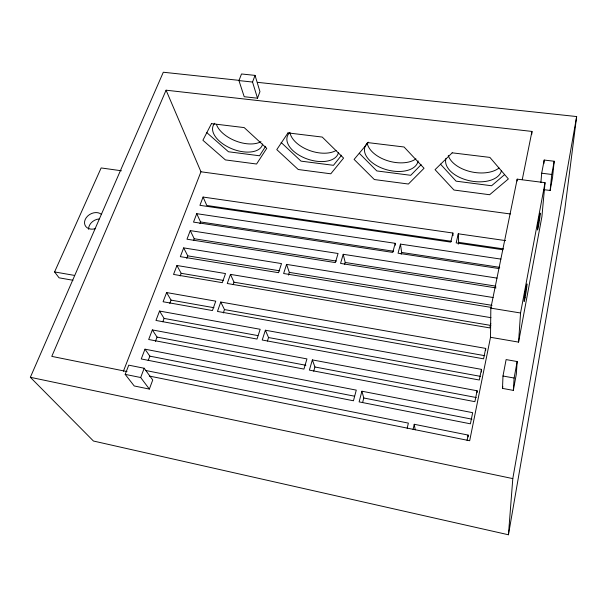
<?xml version="1.0" encoding="UTF-8"?>
<svg xmlns="http://www.w3.org/2000/svg" width="607" height="607" viewBox="0 0 607 607"><rect width="100%" height="100%" fill="white"/><g stroke="black" fill="none" stroke-linecap="round" stroke-linejoin="round"><path stroke-width="0.91" d="M485.691 350.262L485.691 348.403L220.758 302.036L217.458 311.437L483.582 358.828L485.691 348.403M490.509 337.295L490.835 308.136L517.187 179.156L545.033 182.677L541.914 216.631L518.575 342.113L490.509 337.295L469.681 440.728L149.299 376.059M502.497 388.389L502.983 376.014L506.117 359.587L517.164 361.544L516.307 374.238L513.332 390.392L502.497 388.389L502.839 386.598M517.096 181.038L517.187 179.156M513.332 390.392L514.121 378.04L517.164 361.544M531.778 134.246L531.967 131.423L166.075 90.193L51.785 356.377L127.007 371.56M518.575 342.113L520.548 312.992L545.033 182.677M239.575 80.412L163.306 72.233L30.35 377.304L93.44 441.023L508.446 534.767L512.801 478.604L576.65 116.559L257.467 82.332M540.883 182.616L541.687 173.207L544.198 160.051L554.199 161.25L552.537 177.449L550.139 190.461L543.887 189.665M543.88 163.647L544.198 160.051M550.139 190.461L551.755 174.459L554.199 161.25M576.65 116.559L564.495 212.055L508.446 534.767M522.255 179.657L531.967 131.423M467.056 440.333L468.118 435.075L414.255 424.285L413.063 429.437M477.102 390.771L474.894 401.667L309.373 370.126L312.355 359.905L477.102 390.771L477.132 392.509M481.442 369.36L479.287 380.005L262.216 340.019L265.373 330.223L481.442 369.36L481.465 372.053M490.775 323.326L489.849 327.909L227.261 283.507L230.455 274.387L490.957 317.666M458.239 244.151L458.657 242.345L458.277 233.801L505.631 240.622M458.277 233.801L456.168 242.906L502.808 249.743M407.168 428.246L408.374 423.109L145.824 370.505M452.89 233.027L450.766 242.117L199.923 205.333L203.087 197.055L452.89 233.027L453.027 235.592M362.645 402.395L363.79 398.002L361.916 391.219L472.663 412.677L470.402 423.815L359.116 401.887L361.916 391.219M401.181 254.265L401.644 252.459L400.453 244.105L500.919 259.106M400.453 244.105L398.071 253.21L498.984 268.56M395.187 243.316L392.775 252.406L193.519 222.109L196.736 213.679L395.187 243.316L395.468 245.175M313.698 371.188L314.919 366.985L312.355 359.905M344.685 264.273L345.208 262.467L343.221 254.295L497.057 278.112M343.221 254.295L340.55 263.415L496.018 287.915M267.421 341.066L268.544 337.545L265.373 330.223M288.462 275.092L289.327 272.384L286.557 264.394L493.112 297.529M286.557 264.394L283.621 273.514L491.109 307.392M223.308 312.962L224.484 309.578L220.758 302.036M233.141 284.66L233.999 282.194L230.455 274.387M149.352 389.079L152.736 379.99L144.185 368.244L128.752 365.164L125.186 374.375L134.208 385.961L149.352 389.079L140.68 377.516L125.186 374.375M257.512 98.205L259.955 91.627L255.054 75.389L241.51 73.971L238.953 80.587L244.196 96.71L257.512 98.205L252.535 82.044L255.054 75.389M140.68 377.516L144.185 368.244M148.184 360.543L149.846 356.15L144.982 349.177L141.249 358.957L353.456 400.772L356.279 390.126L144.982 349.177M155.415 341.4L157.046 337.097L152.334 329.92L148.677 339.503L303.94 369.086L306.945 358.896L152.334 329.92M162.828 321.793L164.102 318.417L159.542 311.05L155.961 320.443L257.004 339.055L260.175 329.282L159.542 311.05M169.778 303.417L171.03 300.108L166.606 292.559L163.093 301.755L212.442 310.549L215.758 301.163L166.606 292.559M180.158 275.957L181.159 273.302L176.948 265.494L225.523 273.56L222.299 282.672L173.534 274.425L176.948 265.494M186.766 258.461L187.753 255.858L183.671 247.884L281.511 263.582L278.552 272.687L180.325 256.647L183.671 247.884M193.58 240.448L194.225 238.748L190.264 230.614L338.061 253.498L335.375 262.596L186.986 239.211L190.264 230.614M199.938 223.626L200.568 221.957L196.736 213.679M123.373 371.294L200.947 171.781L166.075 90.193M72.977 280.267L59.069 277.816L54.584 271.936L101.141 167.942L121.423 170.772M265.654 146.264L259.53 155.779L228.475 151.765L206.835 132.645M341.604 155.195L333.455 165.324L301.019 161.136L281.117 142.448M421.144 164.664L410.727 175.309L376.818 170.931L359.321 153.321M504.538 174.679L491.587 185.757L456.092 181.167L440.447 164.118M238.953 80.587L252.535 82.044M541.687 173.207L551.755 174.459M200.947 171.781L510.381 213.975M451.471 241.298L206.797 205.477L203.087 197.055M458.657 242.345L503.431 248.9M200.568 221.957L393.639 251.245M401.644 252.459L499.705 267.33M194.225 238.748L336.377 261.086M345.208 262.467L495.889 286.147M187.753 255.858L279.706 270.813M289.327 272.384L492.019 305.351M490.835 308.136L520.548 312.992M181.159 273.302L223.588 280.442M233.999 282.194L490.851 325.435M54.584 271.936L74.578 275.426M171.03 300.108L213.952 307.711M224.484 309.578L484.75 355.672M502.983 376.014L514.121 378.04M164.102 318.417L257.854 335.588M268.544 337.545L480.569 376.378M157.046 337.097L305.867 365.27M314.919 366.985L476.298 397.532M149.846 356.15L354.511 396.189M363.79 398.002L471.935 419.164M30.35 377.304L512.801 478.604M414.255 424.285L415.203 429.824M468.118 435.075L468.194 436.903M499.045 168.018A28.286 16.586 11 0 1 470.243 171.591A28.286 16.586 11 0 1 448.277 155.498M415.947 158.867A27.368 15.987 15 0 1 387.319 160.635A27.368 15.987 15 0 1 367.189 143.055M336.073 150.475A26.723 15.289 18.6 0 1 309.524 150.49A26.723 15.289 18.6 0 1 290.184 133.699M260.98 141.659A26.283 14.538 21.6 0 1 236.047 141.097A26.283 14.538 21.6 0 1 216.54 124.754M501.519 170.415A28.43 16.442 11.2 0 1 469.537 180.734A28.43 16.442 11.2 0 1 445.993 158.328M418.102 160.878A27.512 15.835 15 0 1 382.842 168.496A27.512 15.835 15 0 1 368.366 142.175M338.471 152.562A26.852 15.145 18.5 0 1 304.775 158.048A26.852 15.145 18.5 0 1 290.025 132.341M262.634 144.026A26.412 14.401 21.5 0 1 230.872 148.343A26.412 14.401 21.5 0 1 214.817 123.236M88.592 229.279A9.902 7.671 -29.1 0 1 99.146 218.922M95.322 228.657A10.008 7.709 -29 0 1 85.208 219.514A10.008 7.709 -29 0 1 101.513 214.446M211.479 123.631L202.89 140.255L225.402 159.914L256.571 164.019L266.746 148.343L244.204 127.599L211.479 123.631M287.984 132.91L276.792 149.618L298.234 169.512L330.8 173.799L343.585 158.078L322.249 137.068L287.984 132.91M368.13 142.637L354.101 159.413L374.344 179.543L408.405 184.027L424.043 168.268L404.057 146.993L368.13 142.637M452.177 152.827L435.052 169.664L453.968 190.029L489.621 194.733L508.37 178.951L489.887 157.403L452.177 152.827M538.439 226.32A8.619 0.387 -81 0 0 540.222 213.103A8.619 0.387 -81 0 0 537.916 225.364A8.619 0.387 -81 0 0 538.439 226.32M525.093 297.711A8.93 0.417 -80.9 0 0 526.99 283.901A8.93 0.417 -80.9 0 0 524.562 296.459A8.93 0.417 -80.9 0 0 525.093 297.711"/></g></svg>
